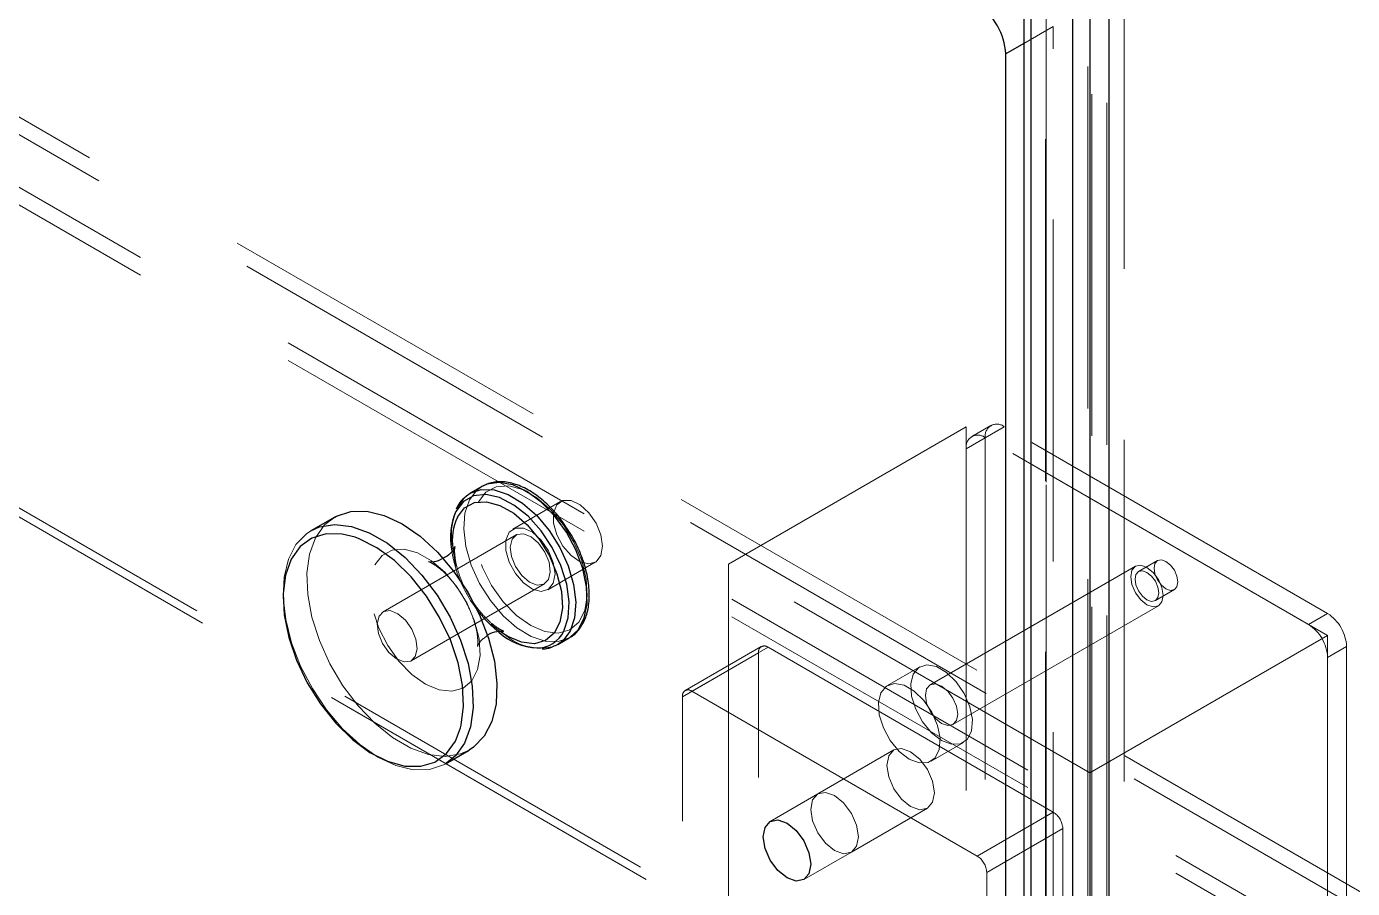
# Model space of a CAD drawing. Header units: millimetres. Extents: x 108 to 5832, y 144 to 4056.
# Drawn here: x 5139.7 to 5238.3, y 2594.4 to 2658.5 of the extents above; entities that cross this region are included whole.
import ezdxf

# ---------------------------------------------------------------- set-up
doc = ezdxf.new("R2010")
doc.units = ezdxf.units.MM
doc.header["$LTSCALE"] = 20
doc.linetypes.add('HIDDEN', pattern=[1.905, 1.27, -0.635])

msp = doc.modelspace()

# ---------------------------------------------------------------- linework, layer by layer
at = {"color": 1, "linetype": 'HIDDEN', "lineweight": 18}
for p, q in [((5316.36, 2519.707), (4135.492, 3201.407)), ((5317.36, 2519.806), (4136.492, 3201.506)), ((5317.774, 2518.89), (4136.906, 3200.591)), ((4363.463, 3099.536), (5280.156, 2570.341)), ((4364.17, 3097.822), (5280.156, 2569.034)), ((5280.156, 2565.115), (4364.17, 3093.902)), ((5280.156, 2563.808), (4363.463, 3093.004)), ((5218.638, 2401.492), (5218.638, 2919.983)), ((5218.921, 2920.147), (5218.921, 2401.328)), ((5221.325, 2411.861), (5221.325, 2920.227)), ((5220.052, 2919.494), (5220.052, 2400.675)), ((5214.395, 2409.167), (5214.395, 2917.533)), ((5215.468, 2916.799), (5215.468, 2408.432)), ((5215.527, 2408.514), (5215.527, 2916.88)), ((5215.527, 2916.717), (5215.527, 2408.35)), ((5216.057, 2658.471), (5213.868, 2657.207)), ((5216.057, 2542.522), (5216.057, 2658.471)), ((5211.415, 2628.822), (5210.001, 2628.006)), ((5191.909, 2618.518), (5209.587, 2628.723)), ((5236.457, 2613.212), (5209.587, 2628.723)), ((5209.587, 2628.723), (5209.587, 2571.566)), ((5209.587, 2627.09), (5211.001, 2627.907)), ((5212.416, 2628.723), (5211.001, 2627.907)), ((5235.043, 2614.028), (5211.001, 2627.907)), ((5211.001, 2627.907), (5211.001, 2572.545)), ((5236.457, 2614.844), (5212.416, 2628.723)), ((5209.587, 2627.09), (5209.587, 2571.729)), ((5179.402, 2623.158), (5175.866, 2621.117)), ((5176.116, 2620.684), (5166.217, 2614.97)), ((5178.466, 2616.614), (5182.002, 2618.655)), ((5218.78, 2603.007), (5191.909, 2618.518)), ((5191.909, 2618.518), (5191.909, 2561.361)), ((5222.172, 2618.357), (5206.899, 2609.54)), ((5223.811, 2618.784), (5222.397, 2617.967)), ((5168.317, 2611.332), (5178.216, 2617.047)), ((5223.647, 2615.802), (5225.061, 2616.619)), ((5208.598, 2606.595), (5223.872, 2615.413)), ((5235.043, 2614.028), (5236.457, 2614.844)), ((5218.78, 2603.007), (5236.457, 2613.212)), ((5236.457, 2556.054), (5236.457, 2613.212)), ((5194.344, 2612.383), (5188.687, 2609.117)), ((5194.844, 2612.333), (5189.187, 2609.068)), ((5194.844, 2612.333), (5216.057, 2600.087)), ((5237.871, 2612.395), (5236.457, 2611.579)), ((5237.871, 2612.395), (5237.871, 2573.201)), ((5188.48, 2608.659), (5194.137, 2611.925)), ((5194.137, 2564.566), (5194.137, 2611.925)), ((5236.457, 2611.579), (5236.457, 2572.385)), ((5206.124, 2610.882), (5203.72, 2609.494)), ((5189.187, 2609.068), (5210.4, 2596.822)), ((5188.48, 2561.3), (5188.48, 2608.659)), ((5206.969, 2603.865), (5209.373, 2605.253)), ((5204.201, 2604.701), (5198.544, 2601.435)), ((5198.544, 2601.435), (5195.008, 2599.394)), ((5201.044, 2597.105), (5206.7, 2600.371)), ((5210.4, 2596.822), (5216.057, 2600.087)), ((5216.764, 2598.862), (5211.107, 2595.597)), ((5216.764, 2598.862), (5216.764, 2551.503)), ((5197.508, 2595.064), (5201.044, 2597.105)), ((5211.107, 2595.597), (5211.107, 2548.237))]:
    msp.add_line(p, q, dxfattribs=at)
at = {"color": 7, "linetype": 'Continuous', "lineweight": 25}
for p, q in [((5217.507, 2400.838), (5217.507, 2919.33)), ((5218.779, 2919.01), (5218.779, 2399.69)), ((5220.194, 2918.193), (5220.194, 2398.873)), ((5213.868, 2916.799), (5213.868, 2408.432)), ((5214.395, 2916.064), (5214.395, 2407.697)), ((5212.522, 2540.481), (5212.522, 2656.43)), ((5173.563, 2624.291), (5172.706, 2623.796)), ((5162.621, 2622.015), (5160.853, 2620.995)), ((5179.206, 2612.538), (5180.062, 2613.032)), ((5179.206, 2612.538), (5179.028, 2612.446)), ((5170.852, 2603.674), (5172.62, 2604.695))]:
    msp.add_line(p, q, dxfattribs=at)
at = {"color": 8, "linetype": 'Continuous', "lineweight": 25}
for p, q in [((5213.868, 2657.207), (5212.522, 2656.43)), ((5171.603, 2605.368), (5171.98, 2606.349))]:
    msp.add_line(p, q, dxfattribs=at)
at = {"color": 1, "linetype": 'HIDDEN', "lineweight": 18, "flags": 128}
for points in [[(5173.563, 2624.291), (5173.191, 2624.02), (5172.636, 2623.288)], [(5173.311, 2623.137), (5173.872, 2623.855), (5174.641, 2624.26), (5175.568, 2624.327), (5176.596, 2624.05), (5177.659, 2623.447), (5178.692, 2622.557), (5179.628, 2621.434), (5180.41, 2620.15), (5180.988, 2618.786), (5181.326, 2617.426), (5181.403, 2616.157), (5181.213, 2615.059), (5180.769, 2614.199), (5180.099, 2613.632), (5179.244, 2613.395), (5178.259, 2613.501), (5177.205, 2613.944), (5176.149, 2614.697), (5175.157, 2615.711), (5174.29, 2616.924), (5173.605, 2618.259), (5173.143, 2619.631), (5172.935, 2620.956), (5172.992, 2622.149), (5173.311, 2623.137)], [(5172.636, 2623.288), (5172.306, 2622.307), (5172.219, 2621.129), (5172.38, 2619.818), (5172.78, 2618.444), (5173.397, 2617.083), (5174.198, 2615.806), (5175.14, 2614.684), (5176.172, 2613.775), (5177.239, 2613.131), (5178.283, 2612.784), (5179.248, 2612.754), (5180.062, 2613.032)], [(5182.54, 2619.845), (5182.416, 2620.684), (5182.06, 2621.553), (5181.521, 2622.334), (5180.871, 2622.923), (5180.199, 2623.239), (5179.594, 2623.24), (5179.139, 2622.927), (5178.895, 2622.34), (5178.895, 2621.56), (5179.139, 2620.691), (5179.594, 2619.852), (5180.199, 2619.155), (5180.871, 2618.695), (5181.521, 2618.533), (5182.06, 2618.692), (5182.416, 2619.15), (5182.54, 2619.845)], [(5161.195, 2620.473), (5161.869, 2621.426), (5162.621, 2622.015)], [(5170.852, 2603.674), (5170.721, 2603.602), (5169.662, 2603.256), (5168.466, 2603.238), (5167.175, 2603.55), (5165.837, 2604.178), (5164.499, 2605.102), (5163.21, 2606.286), (5162.016, 2607.69), (5160.961, 2609.261), (5160.083, 2610.943), (5159.414, 2612.676), (5158.977, 2614.396), (5158.789, 2616.042), (5158.856, 2617.554), (5159.175, 2618.877), (5159.737, 2619.963), (5160.519, 2620.774), (5160.853, 2620.995)], [(5179.005, 2617.804), (5178.88, 2618.643), (5178.525, 2619.512), (5177.986, 2620.293), (5177.336, 2620.882), (5176.663, 2621.198), (5176.058, 2621.199), (5175.603, 2620.886), (5175.359, 2620.299), (5175.359, 2619.519), (5175.603, 2618.65), (5176.058, 2617.811), (5176.663, 2617.114), (5177.336, 2616.654), (5177.986, 2616.492), (5178.525, 2616.651), (5178.88, 2617.109), (5179.005, 2617.804)], [(5172.62, 2604.695), (5171.979, 2604.409), (5170.846, 2604.227), (5169.597, 2604.374), (5168.277, 2604.846), (5166.932, 2605.625), (5165.613, 2606.684), (5164.366, 2607.984), (5163.237, 2609.478), (5162.266, 2611.112), (5161.489, 2612.828), (5160.933, 2614.562), (5160.619, 2616.253), (5160.558, 2617.839), (5160.752, 2619.263), (5161.195, 2620.473)], [(5175.817, 2620.36), (5176.157, 2620.706), (5176.65, 2620.771), (5177.223, 2620.547), (5177.786, 2620.066), (5178.255, 2619.403), (5178.559, 2618.658), (5178.65, 2617.944), (5178.516, 2617.371), (5178.176, 2617.025), (5177.682, 2616.96), (5177.11, 2617.185), (5176.546, 2617.665), (5176.077, 2618.329), (5175.774, 2619.074), (5175.682, 2619.787), (5175.817, 2620.36)], [(5165.618, 2618.469), (5166.16, 2619.162), (5166.901, 2619.554), (5167.796, 2619.618), (5168.788, 2619.35), (5169.814, 2618.769), (5170.811, 2617.909), (5171.715, 2616.826), (5172.47, 2615.587), (5173.027, 2614.27), (5173.354, 2612.958), (5173.427, 2611.733), (5173.244, 2610.673), (5172.816, 2609.843), (5172.169, 2609.296), (5171.344, 2609.067), (5170.393, 2609.169), (5169.376, 2609.597), (5168.357, 2610.323), (5167.399, 2611.302), (5166.563, 2612.473), (5165.902, 2613.761), (5165.456, 2615.086), (5165.255, 2616.364), (5165.31, 2617.516), (5165.618, 2618.469)], [(5171.648, 2618.365), (5171.58, 2618.621), (5171.396, 2619.677)], [(5223.022, 2615.497), (5223.482, 2615.337), (5223.872, 2615.413), (5224.133, 2615.713), (5224.224, 2616.191), (5224.133, 2616.775), (5223.872, 2617.376), (5223.482, 2617.902), (5223.022, 2618.273), (5222.562, 2618.433), (5222.172, 2618.357), (5221.911, 2618.057), (5221.82, 2617.579), (5221.911, 2616.995), (5222.172, 2616.394), (5222.562, 2615.868), (5223.022, 2615.497)], [(5223.906, 2616.375), (5223.839, 2616.804), (5223.647, 2617.246), (5223.36, 2617.633), (5223.022, 2617.905), (5222.684, 2618.023), (5222.397, 2617.967), (5222.205, 2617.747), (5222.138, 2617.395), (5222.205, 2616.966), (5222.397, 2616.524), (5222.684, 2616.137), (5223.022, 2615.864), (5223.36, 2615.747), (5223.647, 2615.802), (5223.839, 2616.023), (5223.906, 2616.375)], [(5223.552, 2618.212), (5223.62, 2618.563), (5223.811, 2618.784), (5224.098, 2618.84), (5224.436, 2618.722), (5224.774, 2618.449), (5225.061, 2618.062), (5225.253, 2617.62), (5225.32, 2617.191), (5225.253, 2616.839), (5225.061, 2616.619), (5224.774, 2616.563), (5224.436, 2616.681), (5224.098, 2616.954), (5223.811, 2617.34), (5223.62, 2617.782), (5223.552, 2618.212)], [(5165.917, 2614.646), (5166.257, 2614.991), (5166.751, 2615.057), (5167.323, 2614.832), (5167.887, 2614.351), (5168.356, 2613.688), (5168.659, 2612.943), (5168.75, 2612.229), (5168.616, 2611.656), (5168.276, 2611.311), (5167.782, 2611.245), (5167.21, 2611.47), (5166.647, 2611.95), (5166.178, 2612.614), (5165.874, 2613.359), (5165.783, 2614.072), (5165.917, 2614.646)], [(5175.108, 2613.376), (5174.481, 2613.858), (5174.229, 2614.086)], [(5207.749, 2605.414), (5208.495, 2605.127), (5209.16, 2605.159), (5209.673, 2605.506), (5209.976, 2606.13), (5210.039, 2606.965), (5209.853, 2607.919), (5209.439, 2608.889), (5208.842, 2609.77), (5208.127, 2610.467), (5207.37, 2610.904), (5206.655, 2611.033), (5206.058, 2610.841), (5205.644, 2610.349), (5205.458, 2609.609), (5205.521, 2608.702), (5205.825, 2607.727), (5206.337, 2606.788), (5207.002, 2605.988), (5207.749, 2605.414)], [(5205.344, 2604.026), (5206.091, 2603.739), (5206.756, 2603.771), (5207.268, 2604.118), (5207.572, 2604.742), (5207.635, 2605.577), (5207.449, 2606.531), (5207.035, 2607.501), (5206.438, 2608.382), (5205.723, 2609.079), (5204.966, 2609.516), (5204.251, 2609.645), (5203.654, 2609.453), (5203.24, 2608.961), (5203.054, 2608.221), (5203.117, 2607.314), (5203.421, 2606.339), (5203.933, 2605.4), (5204.598, 2604.601), (5205.344, 2604.026)], [(5207.749, 2606.679), (5208.209, 2606.52), (5208.599, 2606.595), (5208.859, 2606.895), (5208.951, 2607.374), (5208.859, 2607.958), (5208.599, 2608.558), (5208.209, 2609.085), (5207.749, 2609.456), (5207.289, 2609.616), (5206.899, 2609.54), (5206.638, 2609.24), (5206.546, 2608.762), (5206.638, 2608.178), (5206.899, 2607.577), (5207.289, 2607.051), (5207.749, 2606.679)], [(5205.45, 2600.494), (5204.774, 2601.04), (5204.2, 2601.814), (5203.817, 2602.698), (5203.683, 2603.556), (5203.817, 2604.26), (5204.2, 2604.701), (5204.774, 2604.812), (5205.45, 2604.577), (5206.127, 2604.031), (5206.7, 2603.258), (5207.084, 2602.374), (5207.218, 2601.515), (5207.084, 2600.812), (5206.7, 2600.371), (5206.127, 2600.259), (5205.45, 2600.494)], [(5199.794, 2597.229), (5199.117, 2597.775), (5198.544, 2598.548), (5198.16, 2599.432), (5198.026, 2600.291), (5198.16, 2600.994), (5198.544, 2601.435), (5199.117, 2601.547), (5199.794, 2601.312), (5200.47, 2600.766), (5201.044, 2599.992), (5201.427, 2599.109), (5201.561, 2598.25), (5201.427, 2597.546), (5201.044, 2597.105), (5200.47, 2596.994), (5199.794, 2597.229)], [(5198.026, 2600.291), (5198.16, 2600.994), (5198.544, 2601.435), (5199.117, 2601.547), (5199.794, 2601.312), (5200.47, 2600.766), (5201.044, 2599.992), (5201.427, 2599.109), (5201.561, 2598.25), (5201.427, 2597.546), (5201.044, 2597.105), (5200.47, 2596.994), (5199.794, 2597.229), (5199.117, 2597.775), (5198.544, 2598.548), (5198.16, 2599.432), (5198.026, 2600.291)]]:
    msp.add_lwpolyline(points, dxfattribs=at)
at = {"color": 8, "linetype": 'Continuous', "lineweight": 25, "flags": 128}
for points in [[(5172.706, 2623.796), (5173.521, 2624.074), (5174.486, 2624.045), (5175.529, 2623.698), (5176.596, 2623.053), (5177.629, 2622.145), (5178.571, 2621.023), (5179.372, 2619.746), (5179.989, 2618.385), (5180.389, 2617.011), (5180.549, 2615.7), (5180.462, 2614.522), (5180.133, 2613.54)], [(5180.134, 2613.075), (5180.738, 2613.635), (5181.184, 2614.498), (5181.394, 2615.585), (5181.356, 2616.838), (5181.074, 2618.189), (5180.563, 2619.566), (5179.849, 2620.894), (5178.971, 2622.102), (5177.977, 2623.124), (5176.92, 2623.906), (5175.857, 2624.405), (5174.846, 2624.594), (5173.941, 2624.464), (5173.563, 2624.291)], [(5179.666, 2613.542), (5179.991, 2614.526), (5180.063, 2615.711), (5179.879, 2617.029), (5179.45, 2618.403), (5178.799, 2619.753), (5177.965, 2621.001), (5176.997, 2622.073), (5175.951, 2622.908), (5174.887, 2623.458), (5173.867, 2623.689), (5172.951, 2623.59), (5172.192, 2623.165), (5171.634, 2622.439), (5171.601, 2622.373)], [(5171.742, 2622.004), (5172.284, 2622.698), (5173.025, 2623.089), (5173.92, 2623.153), (5174.912, 2622.885), (5175.938, 2622.304), (5176.935, 2621.444), (5177.839, 2620.361), (5178.593, 2619.122), (5179.151, 2617.805), (5179.477, 2616.493), (5179.551, 2615.268), (5179.368, 2614.208), (5178.94, 2613.378), (5178.293, 2612.831), (5177.468, 2612.602), (5176.517, 2612.704), (5175.5, 2613.132), (5175.108, 2613.376)], [(5164.147, 2620.509), (5163.165, 2620.752), (5161.981, 2620.77), (5160.932, 2620.456), (5160.059, 2619.822), (5159.395, 2618.892), (5158.965, 2617.703), (5158.786, 2616.3), (5158.866, 2614.736), (5159.2, 2613.072), (5159.776, 2611.372), (5160.572, 2609.701), (5161.558, 2608.124), (5162.695, 2606.7), (5163.94, 2605.485), (5165.244, 2604.526), (5166.559, 2603.859), (5167.832, 2603.509), (5169.017, 2603.491), (5170.065, 2603.805), (5170.939, 2604.439), (5171.603, 2605.368), (5171.603, 2605.368)], [(5180.133, 2613.54), (5179.578, 2612.808), (5179.206, 2612.538)]]:
    msp.add_lwpolyline(points, dxfattribs=at)
at = {"color": 7, "linetype": 'Continuous', "lineweight": 25, "flags": 128}
for points in [[(5172.417, 2623.597), (5172.688, 2623.785), (5172.706, 2623.796)], [(5162.621, 2622.015), (5162.752, 2622.087), (5163.811, 2622.433), (5165.007, 2622.451), (5166.298, 2622.14), (5167.636, 2621.511), (5168.974, 2620.588), (5170.263, 2619.403), (5171.456, 2618), (5172.511, 2616.428), (5173.389, 2614.746), (5174.059, 2613.014), (5174.496, 2611.293), (5174.684, 2609.647), (5174.617, 2608.136), (5174.297, 2606.813), (5173.736, 2605.726), (5172.954, 2604.915), (5172.62, 2604.695)], [(5160.853, 2620.995), (5161.494, 2621.28), (5162.626, 2621.463), (5163.875, 2621.316), (5165.196, 2620.844), (5166.54, 2620.064), (5167.86, 2619.005), (5169.107, 2617.705), (5170.236, 2616.211), (5171.207, 2614.577), (5171.984, 2612.862), (5172.54, 2611.127), (5172.854, 2609.437), (5172.915, 2607.851), (5172.72, 2606.427), (5172.278, 2605.217)], [(5171.98, 2606.349), (5172.033, 2606.558), (5172.212, 2607.961), (5172.132, 2609.525), (5171.798, 2611.189), (5171.222, 2612.889), (5170.426, 2614.559), (5169.44, 2616.137), (5168.303, 2617.56), (5167.058, 2618.775), (5165.754, 2619.735), (5164.439, 2620.402), (5164.147, 2620.509)], [(5180.062, 2613.032), (5180.081, 2613.043), (5180.134, 2613.075)], [(5172.278, 2605.217), (5171.603, 2604.263), (5170.852, 2603.674)], [(5194.49, 2598.25), (5194.625, 2598.953), (5195.008, 2599.394), (5195.582, 2599.506), (5196.258, 2599.271), (5196.935, 2598.725), (5197.508, 2597.951), (5197.891, 2597.068), (5198.026, 2596.209), (5197.891, 2595.505), (5197.508, 2595.064), (5196.935, 2594.953), (5196.258, 2595.188), (5195.582, 2595.734), (5195.008, 2596.507), (5194.625, 2597.391), (5194.49, 2598.25)]]:
    msp.add_lwpolyline(points, dxfattribs=at)
at = {"color": 7, "linetype": 'Continuous', "lineweight": 25}
for centre, radius, start, end in [((5207.916, 2656.22), 4.611, 2.60609, 57.39391), ((5176.207, 2620.472), 4.983, 157.57916, 189.77863), ((5177.893, 2616.869), 4.59, 228.37492, 267.09539)]:
    msp.add_arc(centre, radius, start, end, dxfattribs=at)
at = {"color": 1, "linetype": 'HIDDEN', "lineweight": 18}
for centre, radius, start, end in [((5211.863, 2628.047), 0.873, 50.79469, 189.21014), ((5210.449, 2627.23), 0.873, 50.79469, 189.21014), ((5175.55, 2620.729), 4.248, 137.52806, 197.32768), ((5181.103, 2621.137), 9.922, 188.76138, 230.88988), ((5233.386, 2611.439), 3.074, 2.60912, 57.39285), ((5234.801, 2612.255), 3.074, 2.60912, 57.39285), ((5177.898, 2616.278), 3.995, 223.52873, 286.42464), ((5194.568, 2611.995), 0.437, 50.80219, 189.21448), ((5188.911, 2608.729), 0.437, 50.80219, 189.21448), ((5215.229, 2598.792), 1.537, 2.61439, 57.39153), ((5209.572, 2595.527), 1.537, 2.61439, 57.39153)]:
    msp.add_arc(centre, radius, start, end, dxfattribs=at)
at = {"color": 8, "linetype": 'Continuous', "lineweight": 25}
for centre, radius, start, end in [((5175.841, 2620.206), 4.476, 156.31361, 186.7829), ((5177.67, 2614.498), 2.213, 269.73529, 334.39803)]:
    msp.add_arc(centre, radius, start, end, dxfattribs=at)
at = {"color": 7, "linetype": 'Continuous', "lineweight": 25}
for points, knots in [([(5179.822, 2621.277), (5179.698, 2621.469), (5179.316, 2622.062), (5178.529, 2622.907), (5177.52, 2623.752), (5176.457, 2624.346), (5175.4, 2624.651), (5174.385, 2624.664), (5173.815, 2624.401), (5173.536, 2624.273)], [0, 0, 0, 0, 0.073629, 0.228015, 0.38297, 0.538875, 0.69575, 0.851285, 1, 1, 1, 1]), ([(5172.392, 2623.541), (5172.222, 2623.406), (5171.909, 2623.158), (5171.733, 2622.767), (5171.653, 2622.588)], [0, 0, 0, 0, 0.541999, 1, 1, 1, 1]), ([(5180.138, 2613.09), (5180.157, 2613.098), (5180.451, 2613.22), (5180.87, 2613.718), (5181.332, 2614.541), (5181.561, 2615.581), (5181.568, 2616.768), (5181.346, 2618.062), (5180.898, 2619.381), (5180.379, 2620.481), (5179.964, 2621.074), (5179.822, 2621.277)], [0, 0, 0, 0, 0.008847, 0.135191, 0.261312, 0.391228, 0.524947, 0.660076, 0.795006, 0.92969, 1, 1, 1, 1]), ([(5171.516, 2619.722), (5171.482, 2619.663), (5171.382, 2619.489), (5171.067, 2619.126), (5170.735, 2618.978), (5170.608, 2618.922)], [0, 0, 0, 0, 0.238789, 0.707087, 1, 1, 1, 1]), ([(5171.561, 2619.81), (5171.563, 2619.82), (5171.57, 2619.853), (5171.538, 2619.776), (5171.516, 2619.722)], [0, 0, 0, 0, 0.294576, 1, 1, 1, 1]), ([(5173.976, 2613.214), (5173.99, 2613.226), (5174.193, 2613.397), (5174.686, 2613.538), (5175.146, 2613.547), (5175.172, 2613.538), (5175.183, 2613.534)], [0, 0, 0, 0, 0.030432, 0.45361, 0.76865, 1, 1, 1, 1]), ([(5178.045, 2612.232), (5178.156, 2612.228), (5178.501, 2612.213), (5178.792, 2612.363), (5178.989, 2612.465)], [0, 0, 0, 0, 0.3222655, 1, 1, 1, 1])]:
    msp.add_open_spline(points, degree=3, knots=knots, dxfattribs=at)
at = {"color": 1, "linetype": 'HIDDEN', "lineweight": 18}
for points, knots in [([(5170.608, 2618.922), (5170.509, 2618.865), (5170.224, 2618.703), (5169.788, 2618.672), (5169.548, 2618.704), (5169.626, 2618.697), (5169.97, 2618.529), (5170.485, 2618.158), (5171.098, 2617.574), (5171.733, 2616.795), (5172.32, 2615.869), (5172.793, 2614.878), (5173.11, 2613.924), (5173.259, 2613.116), (5173.27, 2612.558), (5173.222, 2612.333), (5173.249, 2612.458), (5173.472, 2612.842), (5173.805, 2613.087), (5173.976, 2613.214)], [0, 0, 0, 0, 0.038035, 0.108946, 0.167843, 0.223973, 0.276699, 0.330486, 0.386408, 0.444946, 0.505429, 0.56675, 0.627452, 0.686502, 0.743895, 0.801261, 0.861657, 0.92864, 1, 1, 1, 1]), ([(5172.307, 2616.748), (5172.296, 2616.767), (5172.104, 2617.107), (5171.853, 2617.796), (5171.602, 2618.688), (5171.524, 2619.417), (5171.543, 2619.644), (5171.552, 2619.756)], [0, 0, 0, 0, 0.015181, 0.270224, 0.520119, 0.762512, 1, 1, 1, 1]), ([(5175.183, 2613.534), (5175.192, 2613.533), (5175.238, 2613.526), (5175.032, 2613.588), (5174.62, 2613.84), (5174.046, 2614.308), (5173.419, 2614.985), (5172.846, 2615.751), (5172.552, 2616.301), (5172.428, 2616.533)], [0, 0, 0, 0, 0.040655, 0.201025, 0.358773, 0.521621, 0.691992, 0.869544, 1, 1, 1, 1])]:
    msp.add_open_spline(points, degree=3, knots=knots, dxfattribs=at)

doc.saveas('drawing.dxf')
